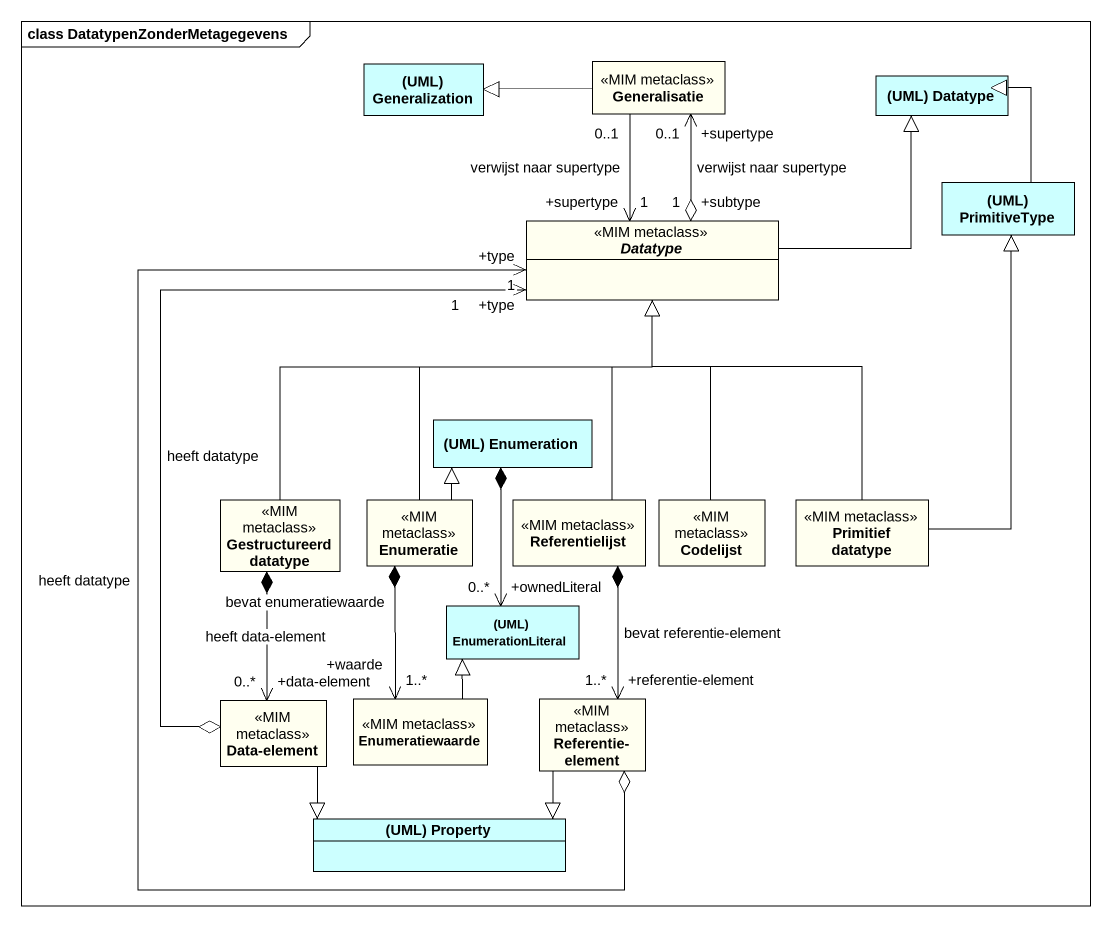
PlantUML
@startuml
mainframe class DatatypenZonderMetagegevens
hide circle
hide empty members
class "(UML) Generalization" as UML_Generalization #CCFFFF
class Generalisatie <<MIM metaclass>> #FFFFF0
class "(UML) Datatype" as UML_Datatype #CCFFFF
class "(UML) PrimitiveType" as UML_PrimitiveType #CCFFFF
abstract class Datatype <<MIM metaclass>> #FFFFF0
class "(UML) Enumeration" as UML_Enumeration #CCFFFF
class "Gestructureerd datatype" as Gestructureerd_datatype <<MIM metaclass>> #FFFFF0
class Enumeratie <<MIM metaclass>> #FFFFF0
class Referentielijst <<MIM metaclass>> #FFFFF0
class Codelijst <<MIM metaclass>> #FFFFF0
class "Primitief datatype" as Primitief_datatype <<MIM metaclass>> #FFFFF0
class "(UML) EnumerationLiteral" as UML_EnumerationLiteral #CCFFFF
class "Data-element" as Data_element <<MIM metaclass>> #FFFFF0
class Enumeratiewaarde <<MIM metaclass>> #FFFFF0
class "Referentie-element" as Referentie_element <<MIM metaclass>> #FFFFF0
class "(UML) Property" as UML_Property #CCFFFF
Generalisatie -left-|> UML_Generalization
Generalisatie "+supertype\n0..1" <--o "+subtype\n1" Datatype : verwijst naar supertype
Generalisatie "0..1" --> "+supertype\n1" Datatype : verwijst naar supertype
UML_PrimitiveType -up-|> UML_Datatype
Datatype -right-|> UML_Datatype
UML_Enumeration *--> "+ownedLiteral\n0..*" UML_EnumerationLiteral
Gestructureerd_datatype -up-|> Datatype
Gestructureerd_datatype *--> "+data-element\n0..*" Data_element : heeft data-element
Enumeratie -up-|> Datatype
Enumeratie -up-|> UML_Enumeration
Enumeratie *--> "+waarde\n1..*" Enumeratiewaarde : bevat enumeratiewaarde
Referentielijst -up-|> Datatype
Referentielijst *--> "+referentie-element\n1..*" Referentie_element : bevat referentie-element
Codelijst -up-|> Datatype
Primitief_datatype -up-|> UML_PrimitiveType
Primitief_datatype -up-|> Datatype
Data_element o-up-> "+type\n1" Datatype : heeft datatype
Data_element --|> UML_Property
Enumeratiewaarde -up-|> UML_EnumerationLiteral
Referentie_element o-up-> "+type\n1" Datatype : heeft datatype
Referentie_element --|> UML_Property
@enduml
